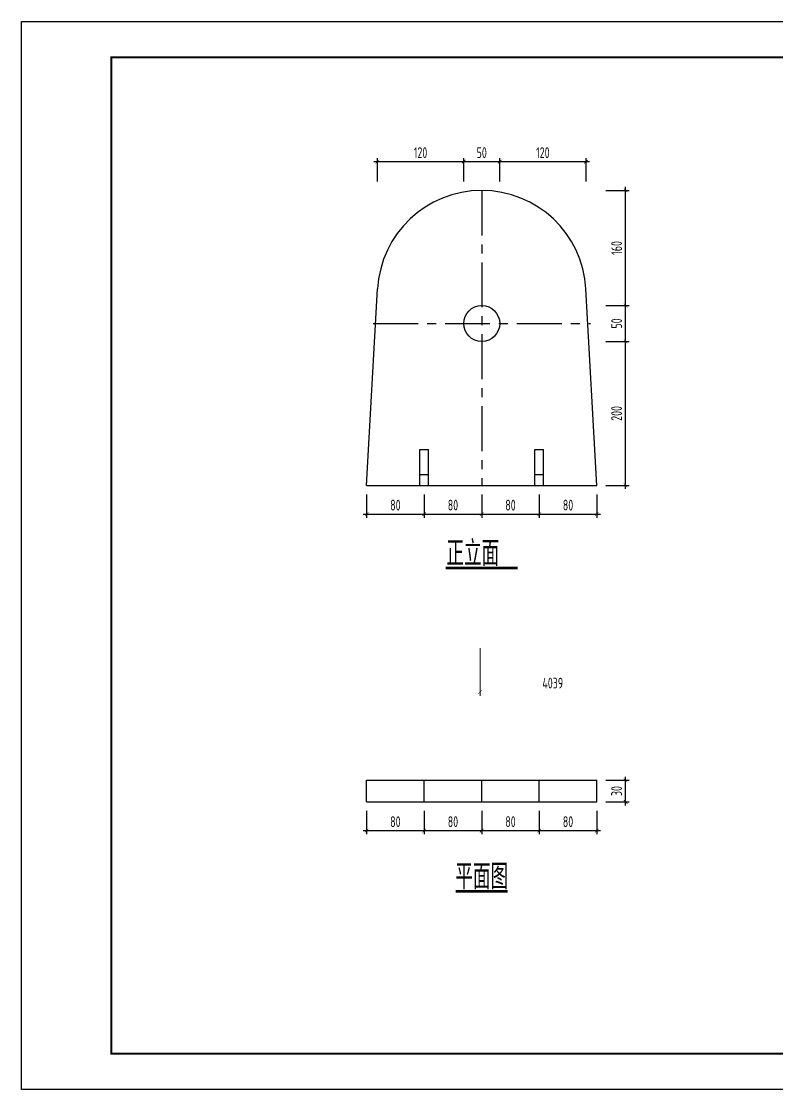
# Model space of a CAD drawing. Extents: x -165408 to 163606, y 52788 to 169089.
# Drawn here: x -52457 to -31457, y 139389 to 169089 of the extents above; entities that cross this region are included whole.
import ezdxf
from ezdxf.enums import TextEntityAlignment as Align

# ---------------------------------------------------------------- set-up
doc = ezdxf.new("R2010")
doc.units = 0
doc.header["$LTSCALE"] = 1000
doc.linetypes.add('CENTER', pattern=[2, 1.25, -0.25, 0.25, -0.25])
doc.layers.get('0').update_dxf_attribs({"linetype": 'CONTINUOUS'})
doc.layers.get('Defpoints').update_dxf_attribs({"linetype": 'CONTINUOUS'})
for name, color, linetype, lineweight in [('1粗实线', 1, 'CONTINUOUS', 30), ('DIM', 3, 'CONTINUOUS', 0), ('HFZT', 5, 'CONTINUOUS', 15)]:
    doc.layers.add(name, color=color, linetype=linetype, lineweight=lineweight)
doc.styles.add('TSSD_Dimension', font='tssdeng.shx', dxfattribs={"width": 0.7, "bigfont": 'hztxt.shx'})
doc.styles.add('TSSD_NORM', font='tssdeng.shx', dxfattribs={"width": 0.7, "bigfont": 'hztxt.shx'})
doc.dimstyles.new('TSSD_100_100', dxfattribs={"dimtxt": 300, "dimasz": 100, "dimexe": 100, "dimexo": 250, "dimgap": 100, "dimtad": 1, "dimdec": 0, "dimzin": 0, "dimdsep": 46, "dimtxsty": 'TSSD_Dimension', "dimblk": 'ARCHTICK', "dimblk1": 'ARCHTICK', "dimblk2": 'ARCHTICK', "dimcen": 0, "dimdle": 100, "dimclrt": 7, "dimadec": 0, "dimazin": 0, "dimtfac": 1, "dimtdec": 0, "dimtix": 1, "dimtmove": 2, "dimatfit": 3, "dimfxl": 1, "dimtolj": 1, "dimtzin": 0, "dimarcsym": 0})

# ---------------------------------------------------------------- blocks, each defined once
blk = doc.blocks.new('DETK')
at = {"color": 7, "linetype": 'Continuous'}
blk.add_lwpolyline([(0, 0), (0, 29700), (42000, 29700), (42000, 0), (0, 0)], dxfattribs=at)
at = {"layer": '1粗实线', "color": 7, "linetype": 'Continuous', "const_width": 60}
blk.add_lwpolyline([(2500, 1000), (2500, 28700), (41000, 28700), (41000, 1000), (2500, 1000)], dxfattribs=at)
at = {"layer": 'HFZT', "color": 2, "style": 'TSSD_NORM', "width": 0.7}
for tag, height, p in [('比例尺', 250, (40275, 3100)), ('图号', 250, (37501, 1700)), ('日期', 250, (40275, 1700)), ('图名', 400, (31926, 1425))]:
    blk.add_attdef(tag, text='', height=height, dxfattribs=at).set_placement(p, align=Align.MIDDLE)
blk = doc.blocks.new('_ArchTick')
at = {"color": 0, "linetype": 'ByBlock', "const_width": 0.15}
blk.add_lwpolyline([(-0.5, -0.5), (0.5, 0.5)], dxfattribs=at)
blk = doc.blocks.new('*D475')
at = {"color": 0, "lineweight": -2, "transparency": 16777216}
for p, q in [((-42857, 155939), (-42857, 155289)), ((-41257, 155939), (-41257, 155289)), ((-42957, 155389), (-41157, 155389))]:
    blk.add_line(p, q, dxfattribs=at)
at = {"layer": 'Defpoints', "color": 0, "transparency": 16777216}
for p in [(-42857, 156189), (-41257, 156189), (-41257, 155389)]:
    blk.add_point(p, dxfattribs=at)
at = {"color": 0, "lineweight": -2, "transparency": 16777216, "xscale": 100, "yscale": 100, "zscale": 100, "rotation": 180}
blk.add_blockref('_ArchTick', (-42857, 155389), dxfattribs=at)
at = {"color": 0, "lineweight": -2, "transparency": 16777216, "xscale": 100, "yscale": 100, "zscale": 100}
blk.add_blockref('_ArchTick', (-41257, 155389), dxfattribs=at)
at = {"color": 7, "transparency": 16777216, "insert": (-42057, 155639), "char_height": 300, "attachment_point": 5, "style": 'TSSD_Dimension'}
blk.add_mtext('\\A1;80', dxfattribs=at)
blk = doc.blocks.new('*D476')
at = {"color": 0, "lineweight": -2, "transparency": 16777216}
for p, q in [((-41257, 155939), (-41257, 155289)), ((-39657, 155939), (-39657, 155289)), ((-41357, 155389), (-39557, 155389))]:
    blk.add_line(p, q, dxfattribs=at)
at = {"layer": 'Defpoints', "color": 0, "transparency": 16777216}
for p in [(-41257, 156189), (-39657, 156189), (-39657, 155389)]:
    blk.add_point(p, dxfattribs=at)
at = {"color": 0, "lineweight": -2, "transparency": 16777216, "xscale": 100, "yscale": 100, "zscale": 100, "rotation": 180}
blk.add_blockref('_ArchTick', (-41257, 155389), dxfattribs=at)
at = {"color": 0, "lineweight": -2, "transparency": 16777216, "xscale": 100, "yscale": 100, "zscale": 100}
blk.add_blockref('_ArchTick', (-39657, 155389), dxfattribs=at)
at = {"color": 7, "transparency": 16777216, "insert": (-40457, 155639), "char_height": 300, "attachment_point": 5, "style": 'TSSD_Dimension'}
blk.add_mtext('\\A1;80', dxfattribs=at)
blk = doc.blocks.new('*D477')
at = {"color": 0, "lineweight": -2, "transparency": 16777216}
for p, q in [((-39657, 155939), (-39657, 155289)), ((-38057, 155939), (-38057, 155289)), ((-39757, 155389), (-37957, 155389))]:
    blk.add_line(p, q, dxfattribs=at)
at = {"layer": 'Defpoints', "color": 0, "transparency": 16777216}
for p in [(-39657, 156189), (-38057, 156189), (-38057, 155389)]:
    blk.add_point(p, dxfattribs=at)
at = {"color": 0, "lineweight": -2, "transparency": 16777216, "xscale": 100, "yscale": 100, "zscale": 100, "rotation": 180}
blk.add_blockref('_ArchTick', (-39657, 155389), dxfattribs=at)
at = {"color": 0, "lineweight": -2, "transparency": 16777216, "xscale": 100, "yscale": 100, "zscale": 100}
blk.add_blockref('_ArchTick', (-38057, 155389), dxfattribs=at)
at = {"color": 7, "transparency": 16777216, "insert": (-38857, 155639), "char_height": 300, "attachment_point": 5, "style": 'TSSD_Dimension'}
blk.add_mtext('\\A1;80', dxfattribs=at)
blk = doc.blocks.new('*D478')
at = {"color": 0, "lineweight": -2, "transparency": 16777216}
for p, q in [((-38057, 155939), (-38057, 155289)), ((-36457, 155939), (-36457, 155289)), ((-38157, 155389), (-36357, 155389))]:
    blk.add_line(p, q, dxfattribs=at)
at = {"layer": 'Defpoints', "color": 0, "transparency": 16777216}
for p in [(-38057, 156189), (-36457, 156189), (-36457, 155389)]:
    blk.add_point(p, dxfattribs=at)
at = {"color": 0, "lineweight": -2, "transparency": 16777216, "xscale": 100, "yscale": 100, "zscale": 100, "rotation": 180}
blk.add_blockref('_ArchTick', (-38057, 155389), dxfattribs=at)
at = {"color": 0, "lineweight": -2, "transparency": 16777216, "xscale": 100, "yscale": 100, "zscale": 100}
blk.add_blockref('_ArchTick', (-36457, 155389), dxfattribs=at)
at = {"color": 7, "transparency": 16777216, "insert": (-37257, 155639), "char_height": 300, "attachment_point": 5, "style": 'TSSD_Dimension'}
blk.add_mtext('\\A1;80', dxfattribs=at)
blk = doc.blocks.new('*D479')
at = {"color": 0, "lineweight": -2, "transparency": 16777216}
for p, q in [((-36207, 160189), (-35557, 160189)), ((-35657, 156089), (-35657, 160289)), ((-36207, 156189), (-35557, 156189))]:
    blk.add_line(p, q, dxfattribs=at)
at = {"layer": 'Defpoints', "color": 0, "transparency": 16777216}
for p in [(-36457, 160189), (-35657, 160189), (-36457, 156189)]:
    blk.add_point(p, dxfattribs=at)
at = {"color": 0, "lineweight": -2, "transparency": 16777216, "xscale": 100, "yscale": 100, "zscale": 100}
for p, rotation in [((-35657, 160189), 90), ((-35657, 156189), 270)]:
    blk.add_blockref('_ArchTick', p, dxfattribs=dict(at, rotation=rotation))
at = {"color": 7, "transparency": 16777216, "insert": (-35907, 158189), "char_height": 300, "attachment_point": 5, "rotation": 90, "style": 'TSSD_Dimension'}
blk.add_mtext('\\A1;200', dxfattribs=at)
blk = doc.blocks.new('*D480')
at = {"color": 0, "lineweight": -2, "transparency": 16777216}
for p, q in [((-35657, 160089), (-35657, 161289)), ((-36207, 161189), (-35557, 161189)), ((-36207, 160189), (-35557, 160189))]:
    blk.add_line(p, q, dxfattribs=at)
at = {"layer": 'Defpoints', "color": 0, "transparency": 16777216}
for p in [(-36457, 161189), (-35657, 161189), (-36457, 160189)]:
    blk.add_point(p, dxfattribs=at)
at = {"color": 0, "lineweight": -2, "transparency": 16777216, "xscale": 100, "yscale": 100, "zscale": 100}
for p, rotation in [((-35657, 161189), 90), ((-35657, 160189), 270)]:
    blk.add_blockref('_ArchTick', p, dxfattribs=dict(at, rotation=rotation))
at = {"color": 7, "transparency": 16777216, "insert": (-35907, 160689), "char_height": 300, "attachment_point": 5, "rotation": 90, "style": 'TSSD_Dimension'}
blk.add_mtext('\\A1;50', dxfattribs=at)
blk = doc.blocks.new('*D481')
at = {"color": 0, "lineweight": -2, "transparency": 16777216}
for p, q in [((-36207, 164389), (-35557, 164389)), ((-35657, 161089), (-35657, 164489)), ((-36207, 161189), (-35557, 161189))]:
    blk.add_line(p, q, dxfattribs=at)
at = {"layer": 'Defpoints', "color": 0, "transparency": 16777216}
for p in [(-36457, 164389), (-35657, 164389), (-36457, 161189)]:
    blk.add_point(p, dxfattribs=at)
at = {"color": 0, "lineweight": -2, "transparency": 16777216, "xscale": 100, "yscale": 100, "zscale": 100}
for p, rotation in [((-35657, 164389), 90), ((-35657, 161189), 270)]:
    blk.add_blockref('_ArchTick', p, dxfattribs=dict(at, rotation=rotation))
at = {"color": 7, "transparency": 16777216, "insert": (-35907, 162789), "char_height": 300, "attachment_point": 5, "rotation": 90, "style": 'TSSD_Dimension'}
blk.add_mtext('\\A1;160', dxfattribs=at)
blk = doc.blocks.new('*D482')
at = {"color": 0, "lineweight": -2, "transparency": 16777216}
for p, q in [((-42657, 165189), (-40057, 165189)), ((-42557, 164639), (-42557, 165289)), ((-40157, 164639), (-40157, 165289))]:
    blk.add_line(p, q, dxfattribs=at)
at = {"layer": 'Defpoints', "color": 0, "transparency": 16777216}
for p in [(-40157, 165189), (-42557, 164389), (-40157, 164389)]:
    blk.add_point(p, dxfattribs=at)
at = {"color": 0, "lineweight": -2, "transparency": 16777216, "xscale": 100, "yscale": 100, "zscale": 100, "rotation": 180}
blk.add_blockref('_ArchTick', (-42557, 165189), dxfattribs=at)
at = {"color": 0, "lineweight": -2, "transparency": 16777216, "xscale": 100, "yscale": 100, "zscale": 100}
blk.add_blockref('_ArchTick', (-40157, 165189), dxfattribs=at)
at = {"color": 7, "transparency": 16777216, "insert": (-41357, 165439), "char_height": 300, "attachment_point": 5, "style": 'TSSD_Dimension'}
blk.add_mtext('\\A1;120', dxfattribs=at)
blk = doc.blocks.new('*D483')
at = {"color": 0, "lineweight": -2, "transparency": 16777216}
for p, q in [((-40257, 165189), (-39057, 165189)), ((-40157, 164639), (-40157, 165289)), ((-39157, 164639), (-39157, 165289))]:
    blk.add_line(p, q, dxfattribs=at)
at = {"layer": 'Defpoints', "color": 0, "transparency": 16777216}
for p in [(-39157, 165189), (-40157, 164389), (-39157, 164389)]:
    blk.add_point(p, dxfattribs=at)
at = {"color": 0, "lineweight": -2, "transparency": 16777216, "xscale": 100, "yscale": 100, "zscale": 100, "rotation": 180}
blk.add_blockref('_ArchTick', (-40157, 165189), dxfattribs=at)
at = {"color": 0, "lineweight": -2, "transparency": 16777216, "xscale": 100, "yscale": 100, "zscale": 100}
blk.add_blockref('_ArchTick', (-39157, 165189), dxfattribs=at)
at = {"color": 7, "transparency": 16777216, "insert": (-39657, 165439), "char_height": 300, "attachment_point": 5, "style": 'TSSD_Dimension'}
blk.add_mtext('\\A1;50', dxfattribs=at)
blk = doc.blocks.new('*D484')
at = {"color": 0, "lineweight": -2, "transparency": 16777216}
for p, q in [((-39257, 165189), (-36657, 165189)), ((-39157, 164639), (-39157, 165289)), ((-36757, 164639), (-36757, 165289))]:
    blk.add_line(p, q, dxfattribs=at)
at = {"layer": 'Defpoints', "color": 0, "transparency": 16777216}
for p in [(-36757, 165189), (-39157, 164389), (-36757, 164389)]:
    blk.add_point(p, dxfattribs=at)
at = {"color": 0, "lineweight": -2, "transparency": 16777216, "xscale": 100, "yscale": 100, "zscale": 100, "rotation": 180}
blk.add_blockref('_ArchTick', (-39157, 165189), dxfattribs=at)
at = {"color": 0, "lineweight": -2, "transparency": 16777216, "xscale": 100, "yscale": 100, "zscale": 100}
blk.add_blockref('_ArchTick', (-36757, 165189), dxfattribs=at)
at = {"color": 7, "transparency": 16777216, "insert": (-37957, 165439), "char_height": 300, "attachment_point": 5, "style": 'TSSD_Dimension'}
blk.add_mtext('\\A1;120', dxfattribs=at)
blk = doc.blocks.new('*D489')
at = {"color": 0, "lineweight": -2, "transparency": 16777216}
for p, q in [((-42857, 147139), (-42857, 146489)), ((-41257, 147139), (-41257, 146489)), ((-42957, 146589), (-41157, 146589))]:
    blk.add_line(p, q, dxfattribs=at)
at = {"layer": 'Defpoints', "color": 0, "transparency": 16777216}
for p in [(-42857, 147389), (-41257, 147389), (-41257, 146589)]:
    blk.add_point(p, dxfattribs=at)
at = {"color": 0, "lineweight": -2, "transparency": 16777216, "xscale": 100, "yscale": 100, "zscale": 100, "rotation": 180}
blk.add_blockref('_ArchTick', (-42857, 146589), dxfattribs=at)
at = {"color": 0, "lineweight": -2, "transparency": 16777216, "xscale": 100, "yscale": 100, "zscale": 100}
blk.add_blockref('_ArchTick', (-41257, 146589), dxfattribs=at)
at = {"color": 7, "transparency": 16777216, "insert": (-42057, 146839), "char_height": 300, "attachment_point": 5, "style": 'TSSD_Dimension'}
blk.add_mtext('\\A1;80', dxfattribs=at)
blk = doc.blocks.new('*D490')
at = {"color": 0, "lineweight": -2, "transparency": 16777216}
for p, q in [((-41257, 147139), (-41257, 146489)), ((-39657, 147139), (-39657, 146489)), ((-41357, 146589), (-39557, 146589))]:
    blk.add_line(p, q, dxfattribs=at)
at = {"layer": 'Defpoints', "color": 0, "transparency": 16777216}
for p in [(-41257, 147389), (-39657, 147389), (-39657, 146589)]:
    blk.add_point(p, dxfattribs=at)
at = {"color": 0, "lineweight": -2, "transparency": 16777216, "xscale": 100, "yscale": 100, "zscale": 100, "rotation": 180}
blk.add_blockref('_ArchTick', (-41257, 146589), dxfattribs=at)
at = {"color": 0, "lineweight": -2, "transparency": 16777216, "xscale": 100, "yscale": 100, "zscale": 100}
blk.add_blockref('_ArchTick', (-39657, 146589), dxfattribs=at)
at = {"color": 7, "transparency": 16777216, "insert": (-40457, 146839), "char_height": 300, "attachment_point": 5, "style": 'TSSD_Dimension'}
blk.add_mtext('\\A1;80', dxfattribs=at)
blk = doc.blocks.new('*D491')
at = {"color": 0, "lineweight": -2, "transparency": 16777216}
for p, q in [((-39657, 147139), (-39657, 146489)), ((-38057, 147139), (-38057, 146489)), ((-39757, 146589), (-37957, 146589))]:
    blk.add_line(p, q, dxfattribs=at)
at = {"layer": 'Defpoints', "color": 0, "transparency": 16777216}
for p in [(-39657, 147389), (-38057, 147389), (-38057, 146589)]:
    blk.add_point(p, dxfattribs=at)
at = {"color": 0, "lineweight": -2, "transparency": 16777216, "xscale": 100, "yscale": 100, "zscale": 100, "rotation": 180}
blk.add_blockref('_ArchTick', (-39657, 146589), dxfattribs=at)
at = {"color": 0, "lineweight": -2, "transparency": 16777216, "xscale": 100, "yscale": 100, "zscale": 100}
blk.add_blockref('_ArchTick', (-38057, 146589), dxfattribs=at)
at = {"color": 7, "transparency": 16777216, "insert": (-38857, 146839), "char_height": 300, "attachment_point": 5, "style": 'TSSD_Dimension'}
blk.add_mtext('\\A1;80', dxfattribs=at)
blk = doc.blocks.new('*D492')
at = {"color": 0, "lineweight": -2, "transparency": 16777216}
for p, q in [((-38057, 147139), (-38057, 146489)), ((-36457, 147139), (-36457, 146489)), ((-38157, 146589), (-36357, 146589))]:
    blk.add_line(p, q, dxfattribs=at)
at = {"layer": 'Defpoints', "color": 0, "transparency": 16777216}
for p in [(-38057, 147389), (-36457, 147389), (-36457, 146589)]:
    blk.add_point(p, dxfattribs=at)
at = {"color": 0, "lineweight": -2, "transparency": 16777216, "xscale": 100, "yscale": 100, "zscale": 100, "rotation": 180}
blk.add_blockref('_ArchTick', (-38057, 146589), dxfattribs=at)
at = {"color": 0, "lineweight": -2, "transparency": 16777216, "xscale": 100, "yscale": 100, "zscale": 100}
blk.add_blockref('_ArchTick', (-36457, 146589), dxfattribs=at)
at = {"color": 7, "transparency": 16777216, "insert": (-37257, 146839), "char_height": 300, "attachment_point": 5, "style": 'TSSD_Dimension'}
blk.add_mtext('\\A1;80', dxfattribs=at)
blk = doc.blocks.new('*D493')
at = {"color": 0, "lineweight": -2, "transparency": 16777216}
for p, q in [((-36207, 147989), (-35557, 147989)), ((-35657, 147289), (-35657, 148089)), ((-36207, 147389), (-35557, 147389))]:
    blk.add_line(p, q, dxfattribs=at)
at = {"layer": 'Defpoints', "color": 0, "transparency": 16777216}
for p in [(-36457, 147989), (-35657, 147989), (-36457, 147389)]:
    blk.add_point(p, dxfattribs=at)
at = {"color": 0, "lineweight": -2, "transparency": 16777216, "xscale": 100, "yscale": 100, "zscale": 100}
for p, rotation in [((-35657, 147989), 90), ((-35657, 147389), 270)]:
    blk.add_blockref('_ArchTick', p, dxfattribs=dict(at, rotation=rotation))
at = {"color": 7, "transparency": 16777216, "insert": (-35907, 147689), "char_height": 300, "attachment_point": 5, "rotation": 90, "style": 'TSSD_Dimension'}
blk.add_mtext('\\A1;30', dxfattribs=at)

msp = doc.modelspace()

# ---------------------------------------------------------------- linework, layer by layer
at = {"linetype": 'CENTER'}
for p, q in [((-39656.77309, 164388.85782), (-39656.77309, 156188.85782)), ((-42676.77309, 160688.85782), (-36636.77309, 160688.85782))]:
    msp.add_line(p, q, dxfattribs=at)
for p, q in [((-42856.77309, 156188.85782), (-42552.27624, 161650.29368)), ((-36456.77309, 156188.85782), (-36761.26995, 161650.29368)), ((-41376.77309, 156188.85782), (-41376.77309, 157188.85782)), ((-41376.77309, 157188.85782), (-41136.77309, 157188.85782)), ((-41136.77309, 156188.85782), (-41136.77309, 157188.85782)), ((-38176.77309, 156188.85782), (-38176.77309, 157188.85782)), ((-38176.77309, 157188.85782), (-37936.77309, 157188.85782)), ((-37936.77309, 156188.85782), (-37936.77309, 157188.85782)), ((-41376.77309, 156488.85782), (-41136.77309, 156488.85782)), ((-38176.77309, 156488.85782), (-37936.77309, 156488.85782)), ((-42856.77309, 156188.85782), (-36456.77309, 156188.85782)), ((-42856.77309, 147988.85782), (-36456.77309, 147988.85782)), ((-42856.77309, 147388.85782), (-42856.77309, 147988.85782)), ((-41256.77309, 147388.85782), (-41256.77309, 147988.85782)), ((-39656.77309, 147388.85782), (-39656.77309, 147988.85782)), ((-38056.77309, 147388.85782), (-38056.77309, 147988.85782)), ((-36456.77309, 147388.85782), (-36456.77309, 147988.85782)), ((-42856.77309, 147388.85782), (-36456.77309, 147388.85782))]:
    msp.add_line(p, q)
at = {"color": 3}
for points in [[(-40656.77309, 153888.85782, 70, 70, 0), (-38656.77309, 153888.85782, 0, 0, 0)], [(-40381.77309, 144899.85782, 70, 70, 0), (-38931.77309, 144899.85782, 0, 0, 0)]]:
    msp.add_lwpolyline(points, format="xyseb", dxfattribs=at)
msp.add_circle((-39656.77309, 160688.85782), 500)
msp.add_arc((-39656.77309, 161488.85782), 2900, 3.191164621, 176.808835379)
at = {"layer": 'DIM'}
msp.add_line((-39700.75878, 151660.26373), (-39700.75878, 150340.72854), dxfattribs=at)

# ---------------------------------------------------------------- block references
msp.add_blockref('DETK', (-52456.77309, 139388.85782))
at = {"layer": 'DIM', "xscale": 100, "yscale": 100, "zscale": 100, "rotation": 180}
msp.add_blockref('_ArchTick', (-39700.75878, 150440.72854), dxfattribs=at)

# ---------------------------------------------------------------- texts
at = {"style": 'TSSD_NORM', "width": 0.7}
for s, p in [('正立面', (-40638.77309, 153948.85782)), ('平面图', (-40391.77309, 144959.85782))]:
    msp.add_text(s, height=700, dxfattribs=at).set_placement(p)
at = {"layer": 'DIM', "color": 7, "insert": (-37681.45044, 150690.72854), "char_height": 300, "attachment_point": 5, "style": 'TSSD_Dimension'}
msp.add_mtext('\\A1;4039', dxfattribs=at)

# ---------------------------------------------------------------- dimensions: what is measured, and where the dimension line sits
for p1, p2, distance, text, picture, middle in [((-42556.77309, 164388.85782), (-40156.77309, 164388.85782), 800, '120', '*D482', (-41356.77309, 165438.85782)), ((-40156.77309, 164388.85782), (-39156.77309, 164388.85782), 800, '50', '*D483', (-39656.77309, 165438.85782)), ((-39156.77309, 164388.85782), (-36756.77309, 164388.85782), 800, '120', '*D484', (-37956.77309, 165438.85782)), ((-36456.77309, 161188.85782), (-36456.77309, 164388.85782), -800, '160', '*D481', (-35906.77309, 162788.85782)), ((-36456.77309, 160188.85782), (-36456.77309, 161188.85782), -800, '50', '*D480', (-35906.77309, 160688.85782)), ((-36456.77309, 156188.85782), (-36456.77309, 160188.85782), -800, '200', '*D479', (-35906.77309, 158188.85782)), ((-42856.77309, 156188.85782), (-41256.77309, 156188.85782), -800, '80', '*D475', (-42056.77309, 155638.85782)), ((-41256.77309, 156188.85782), (-39656.77309, 156188.85782), -800, '80', '*D476', (-40456.77309, 155638.85782)), ((-39656.77309, 156188.85782), (-38056.77309, 156188.85782), -800, '80', '*D477', (-38856.77309, 155638.85782)), ((-38056.77309, 156188.85782), (-36456.77309, 156188.85782), -800, '80', '*D478', (-37256.77309, 155638.85782)), ((-36456.77309, 147388.85782), (-36456.77309, 147988.85782), -800, '30', '*D493', (-35906.77309, 147688.85782)), ((-42856.77309, 147388.85782), (-41256.77309, 147388.85782), -800, '80', '*D489', (-42056.77309, 146838.85782)), ((-41256.77309, 147388.85782), (-39656.77309, 147388.85782), -800, '80', '*D490', (-40456.77309, 146838.85782)), ((-39656.77309, 147388.85782), (-38056.77309, 147388.85782), -800, '80', '*D491', (-38856.77309, 146838.85782)), ((-38056.77309, 147388.85782), (-36456.77309, 147388.85782), -800, '80', '*D492', (-37256.77309, 146838.85782))]:
    dim = msp.add_aligned_dim(p1=p1, p2=p2, distance=distance, text=text, dimstyle='TSSD_100_100')
    dim.commit()
    dim.dimension.update_dxf_attribs({"geometry": picture, "text_midpoint": middle})

doc.saveas('drawing.dxf')
